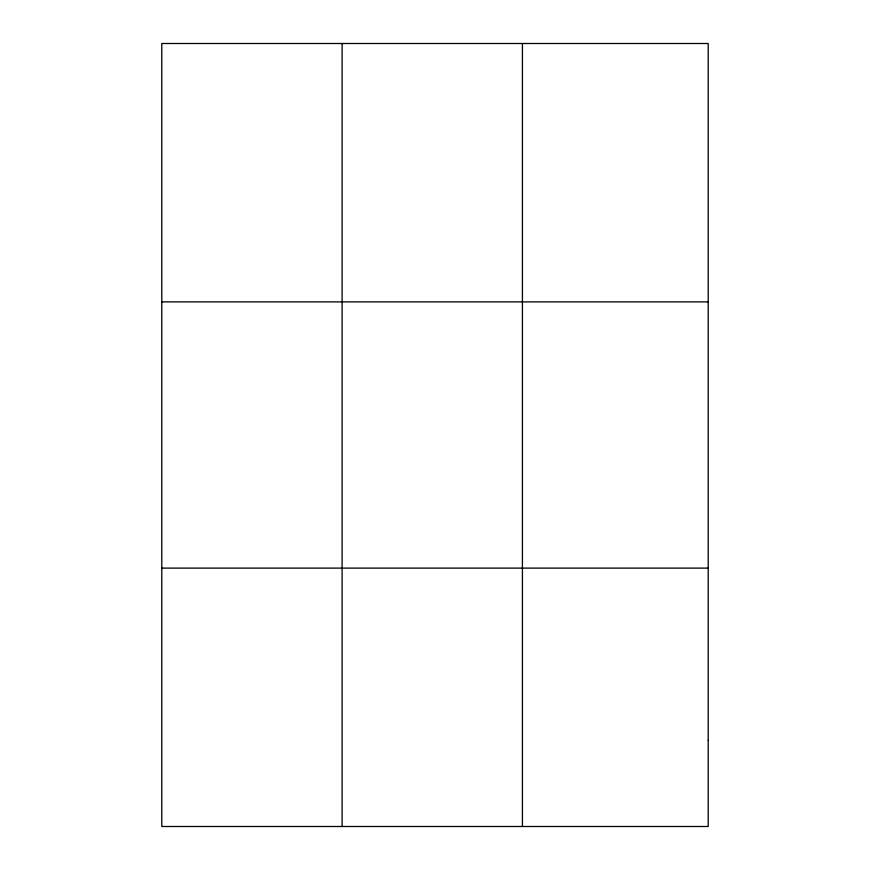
<?xml version="1.0" encoding="UTF-8"?>
<svg xmlns="http://www.w3.org/2000/svg" width="870" height="870" viewBox="0 0 870 870"><rect width="100%" height="100%" fill="white"/><g stroke="black" fill="none" stroke-linecap="round" stroke-linejoin="round"><path stroke-width="1.3" d="M342.106 43.5L342.106 826.5M522.424 43.5L522.424 826.5M161.787 301.89L708.213 301.89M161.787 568.11L708.213 568.11M708.213 740.37L708.213 826.5L161.787 826.5L161.787 43.5L708.213 43.5L708.213 740.37"/></g></svg>
